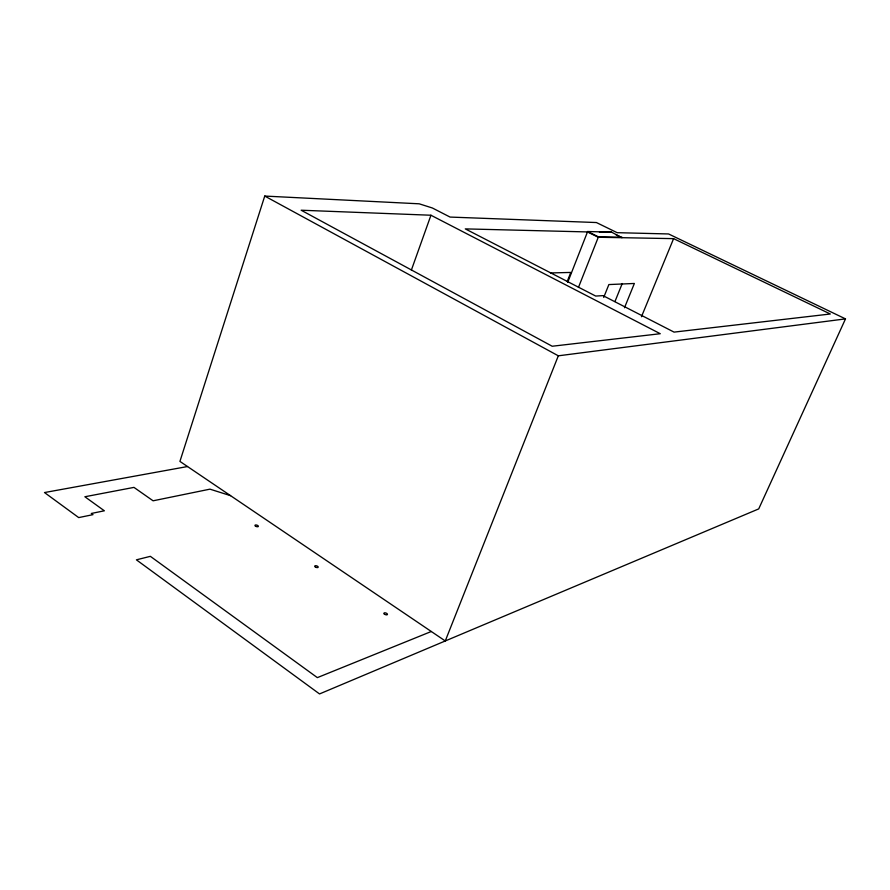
<?xml version="1.0" encoding="UTF-8"?>
<svg xmlns="http://www.w3.org/2000/svg" width="890" height="890" viewBox="0 0 890 890"><rect width="100%" height="100%" fill="white"/><g stroke="black" fill="none" stroke-linecap="round" stroke-linejoin="round"><path stroke-width="1.33" d="M845.5 318.887L668.579 233.959L617.159 232.679L596.422 222.544L450.062 217.071L432.407 208.004L419.19 203.81L264.742 196.067L179.925 461.398L445.267 640.956L558.319 355.811L845.5 318.887L758.714 508.902L319.532 693.933L136.393 559.832L150.365 556.339L317.352 677.624L431.283 631.5M411.391 270.048L430.949 215.235L660.258 333.717L552.189 346.243L301.154 210.218L430.949 215.235M567.23 281.474L570.779 272.429L550.454 272.952M567.72 282.353L587.645 231.522L611.564 232.134L621.954 237.697M578.433 287.481L598.436 236.84L622.11 237.296M611.564 232.134L599.448 232.234M603.709 297.438L608.871 284.566L634.37 283.465L624.491 307.751M614.957 301.554L622.232 283.543M641.456 316.74L673.596 238.642L830.314 314.003L674.053 332.115L603.019 295.636L595.688 296.059L465.281 228.886L587.489 231.934L598.269 237.252L673.596 238.642M187.512 466.538L44.5 492.548L78.709 517.591L92.972 514.654L91.325 513.463L104.353 510.793L84.884 496.753L133.956 487.386L153.091 500.803L209.962 489.155L230.577 495.674M616.091 234.827L620.775 237.118M587.645 231.522L598.436 236.84M264.742 196.067L558.319 355.811M255.497 526.146A1.78 0.768 17.5 0 0 258.334 526.446A1.78 0.768 17.5 0 0 256.164 524.966A1.78 0.768 17.5 0 0 255.497 526.146M315.338 566.975A1.813 0.812 18.7 0 0 318.175 567.241A1.813 0.812 18.7 0 0 315.883 565.684A1.813 0.812 18.7 0 0 315.338 566.975M384.28 613.978A1.858 0.857 20.4 0 0 387.317 614.645A1.858 0.857 20.4 0 0 385.47 612.876A1.858 0.857 20.4 0 0 384.28 613.978"/></g></svg>
